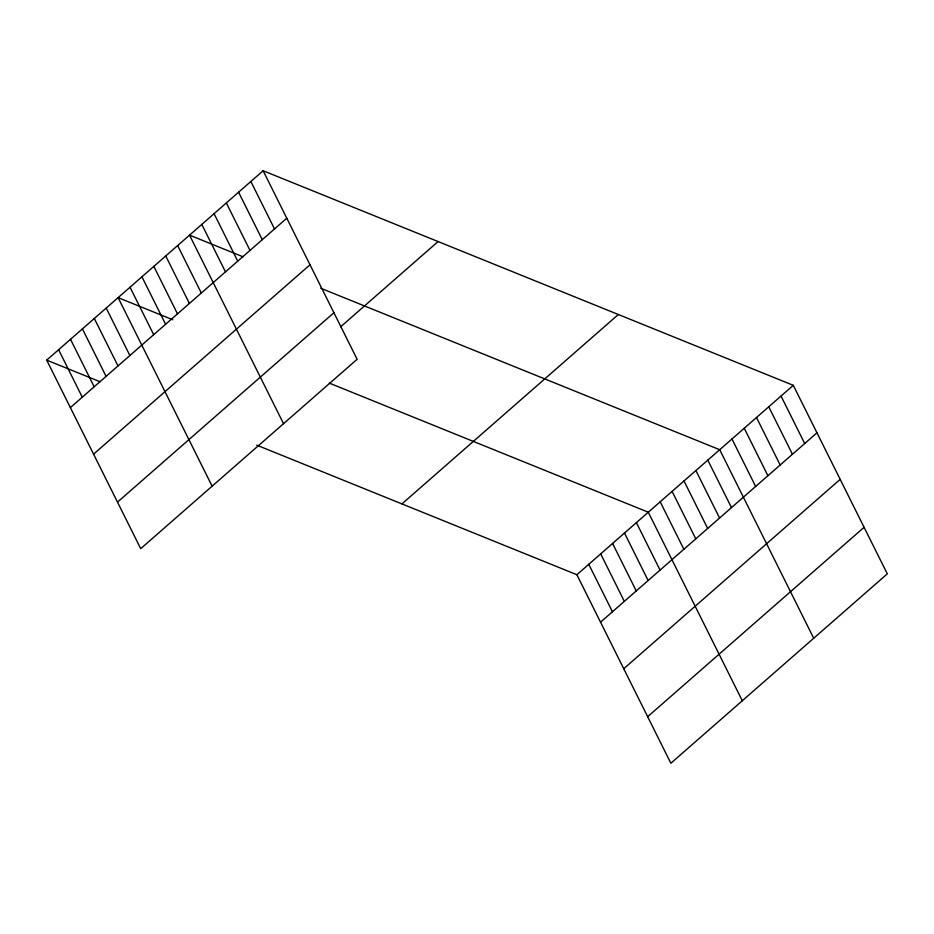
<?xml version="1.0" encoding="UTF-8"?>
<svg xmlns="http://www.w3.org/2000/svg" width="934" height="934" viewBox="0 0 934 934"><rect width="100%" height="100%" fill="white"/><g stroke="black" fill="none" stroke-linecap="round" stroke-linejoin="round"><path stroke-width="1.4" d="M263.131 170.747L357.127 359.286L140.707 548.678L46.7 360.139L263.131 170.747L793.293 385.322L887.3 573.861L670.869 763.253L576.873 574.714L256.71 445.133M70.365 407.609L286.796 218.217M93.575 454.157L310.006 264.777M117.497 502.118L333.917 312.738M340.688 326.783L438.081 241.556M401.912 503.905L618.343 314.513M576.873 574.714L793.293 385.322M600.539 622.184L816.97 432.804M623.749 668.732L840.18 479.352M647.659 716.705L864.09 527.313M243.003 256.78L189.544 235.135L283.539 423.686M320.759 288.244L719.717 449.721L813.712 638.261M172.79 319.767L118.116 297.631L212.123 486.182M329.375 383.138L648.289 512.217L742.296 700.757M46.7 360.139L100.16 381.772M781.034 396.063L804.699 443.533M768.764 406.792L792.441 454.263M756.505 417.521L780.17 464.992M744.246 428.251L767.911 475.721M731.976 438.98L755.641 486.462M707.809 460.135L731.474 507.606M695.9 470.549L719.577 518.02M684.003 480.963L707.668 528.434M672.095 491.377L695.772 538.86M660.198 501.803L683.863 549.274M636.393 522.631L660.058 570.102M624.484 533.045L648.149 580.516M612.576 543.46L636.252 590.93M600.679 553.874L624.344 601.356M588.77 564.299L612.447 611.77M250.861 181.476L274.526 228.958M238.602 192.217L262.267 239.688M226.332 202.947L250.008 250.417M214.073 213.676L237.738 261.146M201.802 224.405L225.479 271.876M177.635 245.56L201.312 293.031M165.738 255.974L189.404 303.445M153.83 266.388L177.495 313.859M141.933 276.803L165.598 324.273M130.024 287.217L153.69 334.699M106.219 308.057L129.884 355.527M94.311 318.471L117.988 365.941M82.414 328.885L106.079 376.355M70.505 339.299L94.171 386.769M58.608 349.713L82.274 397.195"/></g></svg>
